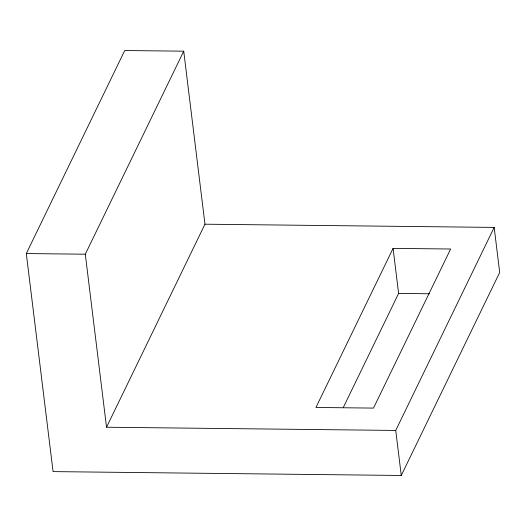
<?xml version="1.0" encoding="UTF-8"?>
<svg xmlns="http://www.w3.org/2000/svg" width="526" height="526" viewBox="0 0 526 526"><rect width="100%" height="100%" fill="white"/><g stroke="black" fill="none" stroke-linecap="round" stroke-linejoin="round"><path stroke-width="0.79" d="M494.17 227.41L499.7 272.442L401.266 475.471L53.073 471.605L26.3 253.558L124.734 50.529L183.725 51.18L204.969 224.194L106.535 427.224L395.736 430.439L494.17 227.41L204.969 224.194M106.535 427.224L85.291 254.209L183.725 51.18M393.08 248.377L315.948 407.459L373.499 408.097L450.631 249.015L393.08 248.377L398.609 293.416L343.261 407.571M26.3 253.558L85.291 254.209M398.609 293.416L429.407 293.758M395.736 430.439L401.266 475.471"/></g></svg>
